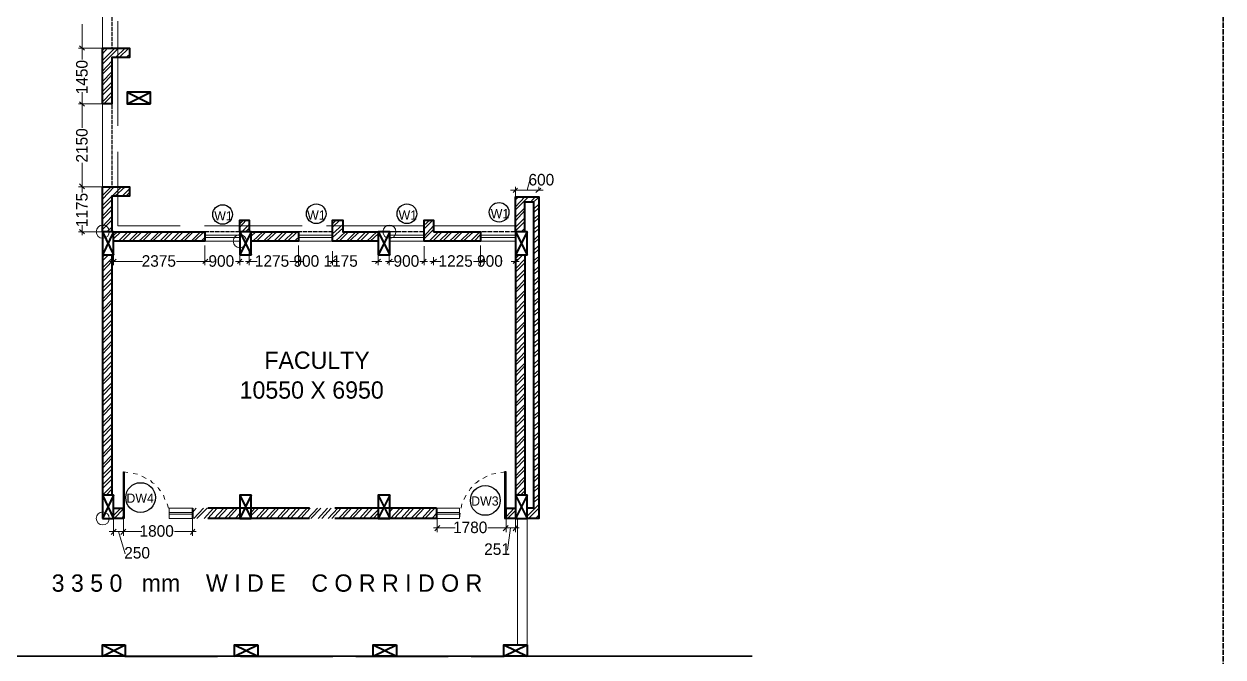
# Model space of a CAD drawing. Header units: millimetres. Extents: x 23593 to 241524, y 4405 to 182732.
# Drawn here: x 204200 to 235389, y 89878 to 106341 of the extents above; entities that cross this region are included whole.
import ezdxf

# ---------------------------------------------------------------- set-up
doc = ezdxf.new("R2010")
doc.units = ezdxf.units.MM
doc.linetypes.add('PDF_IMPORT', pattern=[1, 0.8, -0.2])
for name, color, linetype in [('PDF_0', 7, 'Continuous'), ('PDF_AR_DIMENSION', 7, 'Continuous'), ('PDF_DOOR WIN TEXT', 5, 'Continuous'), ('PDF_ST COLUMN', 1, 'Continuous'), ('PDF_Text', 7, 'Continuous'), ('PDF_wall', 7, 'Continuous')]:
    doc.layers.add(name, color=color, linetype=linetype)
for name, color, linetype, true_color in [('PDF_AR_DOOR', 7, 'Continuous', 0x723939), ('PDF_AR_HATCH', 7, 'Continuous', 0x767676), ('PDF_AR_WINDOW', 7, 'Continuous', 0x00a5dd), ('PDF_exp gap', 7, 'Continuous', 0xdd006e)]:
    doc.layers.add(name, color=color, linetype=linetype, true_color=true_color)
doc.styles.add('PDF Century Gothic', font='GOTHIC.TTF')

msp = doc.modelspace()

# ---------------------------------------------------------------- linework, layer by layer
at = {"layer": 'PDF_0', "color": 1, "linetype": 'PDF_IMPORT', "lineweight": 25, "ltscale": 132.136405}
for points in [[(206489, 107849), (206489, 105716)], [(206489, 104243), (206489, 102110)], [(209811, 100940), (208905, 100940)], [(212228, 100940), (211340, 100940)]]:
    msp.add_lwpolyline(points, dxfattribs=at)
at = {"layer": 'PDF_0', "lineweight": 13}
for points in [[(205640, 105772), (205772, 105659)], [(205640, 104319), (205772, 104205)], [(205640, 102186), (205772, 102054)], [(208849, 100109), (208981, 100222)], [(211265, 100109), (211397, 100222)], [(212171, 100109), (212303, 100222)], [(216022, 100109), (216154, 100222)], [(216796, 93295), (216664, 93163)], [(206716, 93068), (206848, 93200)]]:
    msp.add_lwpolyline(points, close=True, dxfattribs=at)
for points in [[(216928, 101959), (217041, 102072)], [(217645, 102072), (217513, 101959)], [(205640, 100996), (205772, 100883)], [(206602, 100222), (206470, 100109)], [(209755, 100109), (209868, 100222)], [(210113, 100222), (210000, 100109)], [(213341, 100109), (213473, 100222)], [(213775, 100222), (213643, 100109)], [(214549, 100109), (214663, 100222)], [(214927, 100222), (214795, 100109)], [(216928, 100109), (217041, 100222)], [(215021, 93295), (214889, 93163)], [(216928, 93163), (217041, 93295)], [(206470, 93068), (206602, 93200)], [(208528, 93068), (208641, 93200)]]:
    msp.add_lwpolyline(points, dxfattribs=at)
at = {"layer": 'PDF_0', "color": 1, "linetype": 'PDF_IMPORT', "lineweight": 25, "ltscale": 151.013034}
for points in [[(214606, 100940), (213700, 100940)], [(216984, 100940), (216078, 100940)]]:
    msp.add_lwpolyline(points, dxfattribs=at)
at = {"layer": 'PDF_AR_DIMENSION', "lineweight": 13}
for points in [[(205715, 105621), (205715, 106339)], [(205715, 105810), (205715, 105414)], [(205715, 104168), (205715, 104564)], [(205715, 104356), (205715, 103639)], [(205715, 102016), (205715, 102733)], [(205715, 102223), (205715, 101959)], [(217702, 102016), (217588, 102016), (216984, 102016), (216852, 102016)], [(216984, 101733), (216984, 102110)], [(217362, 102280), (217286, 102016)], [(217588, 102016), (217588, 102110)], [(205715, 100845), (205715, 101110)], [(206244, 100940), (205621, 100940)], [(206527, 100581), (206527, 100071)], [(209811, 100430), (209811, 100071)], [(210057, 100430), (210057, 100071)], [(213417, 100581), (213417, 100071)], [(213700, 100581), (213700, 100071)], [(214606, 100562), (214606, 100071)], [(216984, 100581), (216984, 100071)], [(206432, 100166), (207282, 100166)], [(209018, 100166), (208169, 100166)], [(208811, 100166), (209037, 100166)], [(209906, 100166), (209698, 100166)], [(209962, 100166), (210264, 100166)], [(211435, 100166), (211114, 100166)], [(211227, 100166), (211454, 100166)], [(212341, 100166), (212114, 100166)], [(212133, 100166), (212397, 100166)], [(213511, 100166), (213247, 100166)], [(213606, 100166), (213832, 100166)], [(214700, 100166), (214493, 100166)], [(214757, 100166), (215040, 100166)], [(214851, 100279), (214851, 100071)], [(216192, 100166), (215890, 100166)], [(215984, 100166), (216210, 100166)], [(217079, 100166), (216871, 100166)], [(206527, 93484), (206527, 93031)], [(208584, 93484), (208584, 93031)], [(214946, 93484), (214946, 93125)], [(216984, 93484), (216984, 93125)], [(206414, 93144), (206527, 93144), (206791, 93144), (206904, 93144)], [(206829, 92559), (206659, 93144)], [(206678, 93144), (207263, 93144)], [(208679, 93144), (208112, 93144)], [(214851, 93238), (215418, 93238)], [(216833, 93238), (216267, 93238)], [(217079, 93238), (216626, 93238)], [(216777, 92653), (216852, 93238)]]:
    msp.add_lwpolyline(points, dxfattribs=at)
for points in [[(205621, 105716), (206244, 105716)], [(205621, 104262), (206244, 104262)], [(205621, 102110), (206244, 102110)], [(208905, 100071), (208905, 100581)], [(211340, 100071), (211340, 100581)], [(212228, 100071), (212228, 100430)], [(216078, 100071), (216078, 100581)], [(206791, 93031), (206791, 93484)], [(216739, 93125), (216739, 93484)]]:
    msp.add_lwpolyline(points, close=True, dxfattribs=at)
at = {"layer": 'PDF_AR_DOOR', "lineweight": 25}
for points in [[(206791, 94692), (206810, 94692), (206810, 93484), (206791, 93484)], [(216739, 94692), (216701, 94692), (216701, 93484), (216739, 93484)]]:
    msp.add_lwpolyline(points, close=True, dxfattribs=at)
at = {"layer": 'PDF_AR_DOOR', "lineweight": 20}
for points in [[(206904, 94673), (206791, 94692)], [(207150, 94635), (207036, 94654)], [(207376, 94522), (207263, 94578)], [(216135, 94522), (216248, 94578)], [(216362, 94635), (216475, 94654)], [(216607, 94673), (216739, 94692)], [(207584, 94390), (207546, 94408), (207489, 94465)], [(207754, 94201), (207697, 94257), (207678, 94295)], [(215776, 94201), (215814, 94257), (215852, 94295)], [(215927, 94390), (215965, 94408), (216041, 94465)], [(207867, 93974), (207829, 94088)], [(215644, 93974), (215701, 94088)], [(207961, 93748), (207924, 93861)], [(207980, 93484), (207980, 93616)], [(215531, 93484), (215550, 93616)], [(215569, 93748), (215588, 93861)]]:
    msp.add_lwpolyline(points, dxfattribs=at)
at = {"layer": 'PDF_AR_HATCH', "lineweight": 5}
for points in [[(206244, 105659), (206300, 105716)], [(206244, 105395), (206565, 105716)], [(206244, 105565), (206376, 105716)], [(206244, 105300), (206659, 105716)], [(206583, 105470), (206829, 105716)], [(206678, 105470), (206923, 105716)], [(206848, 105470), (206942, 105546)], [(206244, 105112), (206489, 105376)], [(206244, 105036), (206489, 105281)], [(206244, 104847), (206489, 105093)], [(206244, 104753), (206489, 105017)], [(206244, 104583), (206489, 104828)], [(206244, 104489), (206489, 104734)], [(206244, 104319), (206489, 104564)], [(206281, 104262), (206489, 104470)], [(206451, 104262), (206489, 104300)], [(206244, 101884), (206470, 102110)], [(206244, 101619), (206734, 102110)], [(206244, 102072), (206281, 102110)], [(206244, 101789), (206546, 102110)], [(206565, 101865), (206829, 102110)], [(206753, 101865), (206942, 102054)], [(206244, 101525), (206489, 101770)], [(206848, 101865), (206942, 101959)], [(216984, 101582), (217230, 101846)], [(216984, 101770), (217060, 101846)], [(216984, 101506), (217324, 101846)], [(217381, 101714), (217494, 101846)], [(217456, 101714), (217588, 101827)], [(206244, 101355), (206489, 101600)], [(206244, 101261), (206489, 101506)], [(216984, 101317), (217230, 101563)], [(216984, 101223), (217230, 101487)], [(217456, 101525), (217588, 101657)], [(217456, 101431), (217588, 101563)], [(217456, 101261), (217588, 101374)], [(206244, 101072), (206489, 101336)], [(206244, 100996), (206489, 101242)], [(209811, 101147), (209906, 101242)], [(209811, 101053), (209981, 101242)], [(209868, 100940), (210057, 101129)], [(212228, 101147), (212322, 101242)], [(212228, 101053), (212416, 101242)], [(212228, 100883), (212492, 101129)], [(214606, 101110), (214757, 101242)], [(214606, 101015), (214832, 101242)], [(214606, 100827), (214851, 101091)], [(216984, 101053), (217230, 101298)], [(216984, 100959), (217230, 101204)], [(217456, 101166), (217588, 101298)], [(217456, 100996), (217588, 101110)], [(206357, 100940), (206489, 101053)], [(206451, 100940), (206489, 100978)], [(206527, 100845), (206640, 100940)], [(206527, 100751), (206716, 100940)], [(206659, 100694), (206904, 100940)], [(206753, 100694), (206999, 100940)], [(206923, 100694), (207169, 100940)], [(207018, 100694), (207263, 100940)], [(207187, 100694), (207452, 100940)], [(207282, 100694), (207527, 100940)], [(207471, 100694), (207716, 100940)], [(207546, 100694), (207810, 100940)], [(207735, 100694), (207980, 100940)], [(207829, 100694), (208075, 100940)], [(207999, 100694), (208245, 100940)], [(208094, 100694), (208339, 100940)], [(208263, 100694), (208528, 100940)], [(208358, 100694), (208603, 100940)], [(208547, 100694), (208792, 100940)], [(208622, 100694), (208886, 100940)], [(208811, 100694), (208905, 100789)], [(209962, 100940), (210057, 101034)], [(210113, 100921), (210132, 100940)], [(210113, 100827), (210227, 100940)], [(210151, 100694), (210415, 100940)], [(210245, 100694), (210491, 100940)], [(210434, 100694), (210680, 100940)], [(210510, 100694), (210774, 100940)], [(210699, 100694), (210944, 100940)], [(210793, 100694), (211038, 100940)], [(210963, 100694), (211208, 100940)], [(211057, 100694), (211303, 100940)], [(211227, 100694), (211340, 100789)], [(212228, 100789), (212492, 101034)], [(212303, 100694), (212567, 100940)], [(212397, 100694), (212643, 100940)], [(212586, 100694), (212832, 100940)], [(212662, 100694), (212926, 100940)], [(212850, 100694), (213096, 100940)], [(212945, 100694), (213190, 100940)], [(213115, 100694), (213379, 100940)], [(213209, 100694), (213417, 100883)], [(214606, 100751), (214851, 100996)], [(214738, 100694), (214984, 100940)], [(214832, 100694), (215078, 100940)], [(215002, 100694), (215248, 100940)], [(215097, 100694), (215342, 100940)], [(215267, 100694), (215531, 100940)], [(215361, 100694), (215606, 100940)], [(215550, 100694), (215795, 100940)], [(215625, 100694), (215890, 100940)], [(215814, 100694), (216059, 100940)], [(215908, 100694), (216078, 100864)], [(217135, 100940), (217230, 101034)], [(217230, 100940), (217230, 100940)], [(217456, 100902), (217588, 101015)], [(217456, 100713), (217588, 100845)], [(217456, 100638), (217588, 100751)], [(208905, 100694), (208905, 100694)], [(211321, 100694), (211340, 100694)], [(213398, 100694), (213417, 100713)], [(216078, 100694), (216078, 100694)], [(217456, 100449), (217588, 100581)], [(217456, 100355), (217588, 100487)], [(206244, 100279), (206300, 100336)], [(206244, 100185), (206395, 100336)], [(206244, 99996), (206489, 100241)], [(206244, 99902), (206489, 100166)], [(216984, 100241), (217079, 100336)], [(216984, 100147), (217173, 100336)], [(216984, 99977), (217230, 100222)], [(216984, 99883), (217230, 100128)], [(217456, 100185), (217588, 100298)], [(217456, 100090), (217588, 100222)], [(206244, 99732), (206489, 99977)], [(206244, 99637), (206489, 99883)], [(216984, 99713), (217230, 99958)], [(216984, 99618), (217230, 99864)], [(217456, 99902), (217588, 100034)], [(217456, 99826), (217588, 99939)], [(206244, 99467), (206489, 99713)], [(206244, 99373), (206489, 99618)], [(216984, 99430), (217230, 99694)], [(216984, 99354), (217230, 99600)], [(217456, 99637), (217588, 99769)], [(217456, 99543), (217588, 99675)], [(217456, 99373), (217588, 99505)], [(206244, 99184), (206489, 99449)], [(206244, 99109), (206489, 99354)], [(216984, 99165), (217230, 99411)], [(216984, 99071), (217230, 99335)], [(217456, 99279), (217588, 99411)], [(217456, 99109), (217588, 99222)], [(206244, 98920), (206489, 99165)], [(206244, 98826), (206489, 99090)], [(206244, 98656), (206489, 98901)], [(216984, 98901), (217230, 99147)], [(216984, 98807), (217230, 99052)], [(216984, 98618), (217230, 98882)], [(217456, 99014), (217588, 99147)], [(217456, 98826), (217588, 98958)], [(206244, 98561), (206489, 98807)], [(206244, 98391), (206489, 98637)], [(216984, 98542), (217230, 98788)], [(216984, 98354), (217230, 98599)], [(217456, 98750), (217588, 98863)], [(217456, 98561), (217588, 98693)], [(217456, 98467), (217588, 98599)], [(206244, 98297), (206489, 98542)], [(206244, 98108), (206489, 98373)], [(206244, 98033), (206489, 98278)], [(216984, 98259), (217230, 98524)], [(216984, 98089), (217230, 98335)], [(217456, 98297), (217588, 98410)], [(217456, 98203), (217588, 98335)], [(206244, 97844), (206489, 98089)], [(206244, 97750), (206489, 98014)], [(216984, 97995), (217230, 98240)], [(216984, 97825), (217230, 98071)], [(216984, 97731), (217230, 97976)], [(217456, 98033), (217588, 98146)], [(217456, 97938), (217588, 98052)], [(206244, 97580), (206489, 97825)], [(206244, 97485), (206489, 97731)], [(216984, 97542), (217230, 97806)], [(216984, 97467), (217230, 97712)], [(217456, 97750), (217588, 97882)], [(217456, 97674), (217588, 97787)], [(206244, 97315), (206489, 97561)], [(206244, 97221), (206489, 97467)], [(216984, 97278), (217230, 97523)], [(216984, 97183), (217230, 97448)], [(217456, 97485), (217588, 97618)], [(217456, 97391), (217588, 97523)], [(217456, 97221), (217588, 97334)], [(206244, 97032), (206489, 97297)], [(206244, 96957), (206489, 97202)], [(206244, 96768), (206489, 97013)], [(216984, 97013), (217230, 97259)], [(216984, 96919), (217230, 97164)], [(217456, 97127), (217588, 97259)], [(217456, 96938), (217588, 97070)], [(206244, 96674), (206489, 96919)], [(206244, 96504), (206489, 96749)], [(216984, 96749), (217230, 96995)], [(216984, 96655), (217230, 96900)], [(216984, 96466), (217230, 96730)], [(217456, 96862), (217588, 96976)], [(217456, 96674), (217588, 96806)], [(217456, 96579), (217588, 96711)], [(206244, 96409), (206489, 96655)], [(206244, 96221), (206489, 96485)], [(206244, 96145), (206489, 96391)], [(216984, 96391), (217230, 96636)], [(216984, 96202), (217230, 96447)], [(217456, 96409), (217588, 96542)], [(217456, 96315), (217588, 96447)], [(206244, 95956), (206489, 96202)], [(206244, 95862), (206489, 96126)], [(216984, 96107), (217230, 96372)], [(216984, 95938), (217230, 96183)], [(216984, 95843), (217230, 96089)], [(217456, 96145), (217588, 96258)], [(217456, 96051), (217588, 96183)], [(206244, 95692), (206489, 95938)], [(206244, 95598), (206489, 95843)], [(216984, 95673), (217230, 95919)], [(216984, 95579), (217230, 95824)], [(217456, 95862), (217588, 95994)], [(217456, 95786), (217588, 95900)], [(206244, 95428), (206489, 95673)], [(206244, 95333), (206489, 95579)], [(216984, 95390), (217230, 95635)], [(216984, 95296), (217230, 95560)], [(217456, 95598), (217588, 95730)], [(217456, 95503), (217588, 95635)], [(217456, 95333), (217588, 95447)], [(206244, 95145), (206489, 95409)], [(206244, 95069), (206489, 95315)], [(216984, 95126), (217230, 95371)], [(216984, 95031), (217230, 95277)], [(217456, 95239), (217588, 95371)], [(217456, 95069), (217588, 95182)], [(206244, 94880), (206489, 95126)], [(206244, 94786), (206489, 95050)], [(206244, 94616), (206489, 94862)], [(216984, 94862), (217230, 95107)], [(216984, 94767), (217230, 95013)], [(216984, 94578), (217230, 94843)], [(217456, 94975), (217588, 95088)], [(217456, 94786), (217588, 94918)], [(217456, 94711), (217588, 94824)], [(206244, 94522), (206489, 94767)], [(206244, 94352), (206489, 94597)], [(216984, 94503), (217230, 94748)], [(216984, 94314), (217230, 94560)], [(217456, 94522), (217588, 94654)], [(217456, 94427), (217588, 94560)], [(206244, 94257), (206489, 94503)], [(206244, 94088), (206489, 94333)], [(206338, 94088), (206489, 94239)], [(216984, 94220), (217230, 94484)], [(217022, 94088), (217230, 94295)], [(217117, 94088), (217230, 94201)], [(217456, 94257), (217588, 94371)], [(217456, 94163), (217588, 94295)], [(217456, 93974), (217588, 94106)], [(217456, 93899), (217588, 94012)], [(206527, 93559), (206716, 93748)], [(206546, 93484), (206791, 93729)], [(208584, 93729), (208603, 93748)], [(208584, 93635), (208679, 93748)], [(208622, 93484), (208867, 93748)], [(208698, 93484), (208962, 93748)], [(208886, 93484), (209132, 93748)], [(208981, 93484), (209226, 93748)], [(209151, 93484), (209396, 93748)], [(209245, 93484), (209490, 93748)], [(209415, 93484), (209679, 93748)], [(209509, 93484), (209755, 93748)], [(209698, 93484), (209811, 93616)], [(210113, 93635), (210208, 93748)], [(210113, 93559), (210302, 93748)], [(210227, 93484), (210472, 93748)], [(210321, 93484), (210566, 93748)], [(210491, 93484), (210755, 93748)], [(210585, 93484), (210831, 93748)], [(210774, 93484), (211019, 93748)], [(210868, 93484), (211114, 93748)], [(211038, 93484), (211284, 93748)], [(211133, 93484), (211378, 93748)], [(211303, 93484), (211567, 93748)], [(211397, 93484), (211642, 93748)], [(211586, 93484), (211831, 93748)], [(211661, 93484), (211925, 93748)], [(211850, 93484), (212095, 93748)], [(211944, 93484), (212190, 93748)], [(212114, 93484), (212360, 93748)], [(212209, 93484), (212454, 93748)], [(212379, 93484), (212643, 93748)], [(212473, 93484), (212718, 93748)], [(212662, 93484), (212907, 93748)], [(212737, 93484), (213001, 93748)], [(212926, 93484), (213171, 93748)], [(213020, 93484), (213266, 93748)], [(213190, 93484), (213417, 93710)], [(213285, 93484), (213417, 93616)], [(213719, 93729), (213719, 93748)], [(213719, 93653), (213794, 93748)], [(213738, 93484), (213983, 93748)], [(213832, 93484), (214077, 93748)], [(214002, 93484), (214247, 93748)], [(214096, 93484), (214342, 93748)], [(214266, 93484), (214530, 93748)], [(214361, 93484), (214606, 93748)], [(214549, 93484), (214795, 93748)], [(214625, 93484), (214889, 93748)], [(214814, 93484), (214927, 93616)], [(216739, 93521), (216947, 93748)], [(216739, 93710), (216758, 93748)], [(216777, 93484), (216984, 93691)], [(217286, 93540), (217588, 93842)], [(217286, 93729), (217305, 93748)], [(217324, 93484), (217588, 93748)], [(217513, 93484), (217588, 93578)], [(206734, 93484), (206791, 93540)], [(209774, 93484), (209811, 93521)], [(214908, 93484), (214927, 93521)], [(216966, 93484), (216984, 93502)]]:
    msp.add_lwpolyline(points, dxfattribs=at)
at = {"layer": 'PDF_AR_WINDOW', "color": 2, "linetype": 'PDF_IMPORT', "lineweight": 20, "ltscale": 3171.273718}
msp.add_lwpolyline([(214606, 101091), (206640, 101091)], dxfattribs=at)
at = {"layer": 'PDF_AR_WINDOW', "color": 2, "lineweight": 20}
for points in [[(216984, 101091), (214851, 101091)], [(209811, 100694), (208905, 100694)], [(212228, 100694), (211340, 100694)], [(214606, 100694), (213700, 100694)], [(216984, 100694), (216078, 100694)], [(208584, 93484), (207980, 93484), (207980, 93748), (208584, 93748)], [(214927, 93484), (215531, 93484), (215531, 93748), (214927, 93748)], [(217041, 93484), (217041, 90199)], [(217286, 93484), (217286, 90199)]]:
    msp.add_lwpolyline(points, dxfattribs=at)
at = {"layer": 'PDF_AR_WINDOW', "lineweight": 20}
for points in [[(209811, 100845), (208905, 100845)], [(209811, 100789), (208905, 100789)], [(212228, 100845), (211340, 100845)], [(212228, 100789), (211340, 100789)], [(214606, 100845), (213700, 100845)], [(214606, 100789), (213700, 100789)], [(216984, 100845), (216078, 100845)], [(216984, 100789), (216078, 100789)], [(208584, 93635), (207980, 93635)], [(208584, 93597), (207980, 93597)], [(214927, 93635), (215531, 93635)], [(214927, 93597), (215531, 93597)]]:
    msp.add_lwpolyline(points, dxfattribs=at)
at = {"layer": 'PDF_DOOR WIN TEXT', "lineweight": 25}
for centre, radius in [((216558, 101444), 255), ((209366, 101387), 255), ((211801, 101406), 255), ((214161, 101406), 255), ((207233, 94025), 387), ((216200, 93950), 387)]:
    msp.add_circle(centre, radius, dxfattribs=at)
at = {"layer": 'PDF_exp gap', "color": 3, "linetype": 'PDF_IMPORT', "lineweight": 35, "ltscale": 169.889663}
msp.add_lwpolyline([(233709, 121836), (235389, 121836), (235389, 32172), (233709, 32172)], dxfattribs=at)
at = {"layer": 'PDF_exp gap', "lineweight": 35}
msp.add_lwpolyline([(202884, 89897), (223138, 89897)], dxfattribs=at)
at = {"layer": 'PDF_ST COLUMN', "lineweight": 40}
for points in [[(207489, 104262), (207489, 104564), (206885, 104564), (206885, 104262)], [(206244, 100336), (206527, 100336), (206527, 100940), (206244, 100940)], [(209811, 100336), (210113, 100336), (210113, 100940), (209811, 100940)], [(213417, 100336), (213719, 100336), (213719, 100940), (213417, 100940)], [(216984, 100336), (217286, 100336), (217286, 100940), (216984, 100940)], [(206244, 93484), (206527, 93484), (206527, 94088), (206244, 94088)], [(209811, 93484), (210113, 93484), (210113, 94088), (209811, 94088)], [(213417, 93484), (213719, 93484), (213719, 94088), (213417, 94088)], [(216984, 93484), (217286, 93484), (217286, 94088), (216984, 94088)], [(206829, 90199), (206829, 89897), (206244, 89897), (206244, 90199)], [(210283, 90199), (210283, 89897), (209679, 89897), (209679, 90199)], [(213889, 90199), (213889, 89897), (213285, 89897), (213285, 90199)], [(217286, 90199), (217286, 89897), (216682, 89897), (216682, 90199)]]:
    msp.add_lwpolyline(points, close=True, dxfattribs=at)
for points in [[(206885, 104262), (207489, 104564)], [(206885, 104564), (207489, 104262)], [(206244, 100940), (206527, 100336)], [(206527, 100940), (206244, 100336)], [(209811, 100940), (210113, 100336)], [(210113, 100940), (209811, 100336)], [(213417, 100940), (213719, 100336)], [(213719, 100940), (213417, 100336)], [(216984, 100940), (217286, 100336)], [(217286, 100940), (216984, 100336)], [(206244, 94088), (206527, 93484)], [(206527, 94088), (206244, 93484)], [(209811, 94088), (210113, 93484)], [(210113, 94088), (209811, 93484)], [(213417, 94088), (213719, 93484)], [(213719, 94088), (213417, 93484)], [(216984, 94088), (217286, 93484)], [(217286, 94088), (216984, 93484)], [(206244, 90199), (206829, 89897)], [(206244, 89897), (206829, 90199)], [(209679, 90199), (210283, 89897)], [(209679, 89897), (210283, 90199)], [(213285, 90199), (213889, 89897)], [(213285, 89897), (213889, 90199)], [(216682, 90199), (217286, 89897)], [(216682, 89897), (217286, 90199)]]:
    msp.add_lwpolyline(points, dxfattribs=at)
at = {"layer": 'PDF_wall', "color": 2, "linetype": 'PDF_IMPORT', "lineweight": 20, "ltscale": 3397.79327}
msp.add_lwpolyline([(206640, 109812), (206640, 101091)], dxfattribs=at)
at = {"layer": 'PDF_wall', "color": 2, "lineweight": 20}
for points in [[(206244, 107868), (206244, 105716)], [(206244, 104262), (206244, 102110)]]:
    msp.add_lwpolyline(points, dxfattribs=at)
at = {"layer": 'PDF_wall', "lineweight": 40}
for points in [[(206244, 105716), (206942, 105716), (206942, 105470), (206489, 105470), (206489, 104262), (206244, 104262)], [(214851, 100940), (216078, 100940), (216078, 100694), (214606, 100694), (214606, 101242), (214851, 101242)]]:
    msp.add_lwpolyline(points, close=True, dxfattribs=at)
for points in [[(206244, 100940), (206244, 102110), (206942, 102110), (206942, 101865), (206489, 101865), (206489, 100940)], [(216984, 100940), (216984, 101846), (217588, 101846), (217588, 93484), (217286, 93484)], [(217230, 100940), (217230, 101714), (217456, 101714), (217456, 93748), (217286, 93748)], [(209811, 100940), (209811, 101242), (210057, 101242), (210057, 100940)], [(213417, 100694), (212228, 100694), (212228, 101242), (212492, 101242), (212492, 100940), (213417, 100940)], [(206527, 100940), (208905, 100940), (208905, 100694), (206527, 100694)], [(210113, 100940), (211340, 100940), (211340, 100694), (210113, 100694)], [(206244, 100336), (206244, 94088)], [(206489, 100336), (206489, 94088)], [(216984, 100336), (216984, 94088)], [(217230, 100336), (217230, 94088)], [(206527, 93748), (206791, 93748), (206791, 93484), (206527, 93484)], [(208584, 93748), (208584, 93484)], [(214927, 93748), (214927, 93484)], [(217041, 93484), (216739, 93484), (216739, 93748), (216984, 93748)]]:
    msp.add_lwpolyline(points, dxfattribs=at)
at = {"layer": 'PDF_wall', "linetype": 'PDF_IMPORT', "lineweight": 40, "ltscale": 3303.410123}
for points in [[(214927, 93748), (208584, 93748)], [(214927, 93484), (208584, 93484)]]:
    msp.add_lwpolyline(points, dxfattribs=at)
at = {"layer": 'PDF_wall', "linetype": 'PDF_IMPORT', "lineweight": 40, "ltscale": 3001.384055}
msp.add_lwpolyline([(206829, 89897), (216682, 89897)], dxfattribs=at)
at = {"layer": 'PDF_wall', "lineweight": 0}
for centre in [(206249, 100939), (213705, 100939), (209816, 100694), (206249, 93483)]:
    msp.add_circle(centre, 171, dxfattribs=at)

# ---------------------------------------------------------------- texts
at = {"layer": 'PDF_Text', "char_height": 300, "attachment_point": 4, "rotation": 90, "style": 'PDF Century Gothic'}
for s, insert in [('1450', (205707, 104512)), ('2150', (205707, 102737)), ('1175', (205707, 101057))]:
    msp.add_mtext(s, dxfattribs=dict(at, insert=insert))
at = {"layer": 'PDF_Text', "attachment_point": 4, "style": 'PDF Century Gothic'}
for s, insert, char_height in [('600', (217323, 102290), 300), ('2375', (207261, 100176), 300), ('900', (208998, 100176), 300), ('1275 900 1175', (210206, 100176), 300), ('900', (213812, 100176), 300), ('1225 900', (214982, 100176), 300), ('FACULTY', (210452, 97593), 450), ('10550 X 6950', (209810, 96819), 450.01), ('1800', (207205, 93154), 300), ('1780', (215360, 93248), 300), ('250', (206808, 92587), 300), ('251', (216171, 92682), 300), ('3 3 5 0   mm    W I D E    C O R R I D O R', (204920, 91798), 450.01)]:
    msp.add_mtext(s, dxfattribs=dict(at, insert=insert, char_height=char_height))
at = {"layer": 'PDF_Text', "color": 5, "char_height": 240, "attachment_point": 4, "style": 'PDF Century Gothic'}
for s, insert in [('W1', (209149, 101353)), ('W1', (211565, 101372)), ('W1', (213944, 101372)), ('W1', (216341, 101409)), ('DW4', (206865, 94009)), ('DW3', (215832, 93934))]:
    msp.add_mtext(s, dxfattribs=dict(at, insert=insert))

doc.saveas('drawing.dxf')
